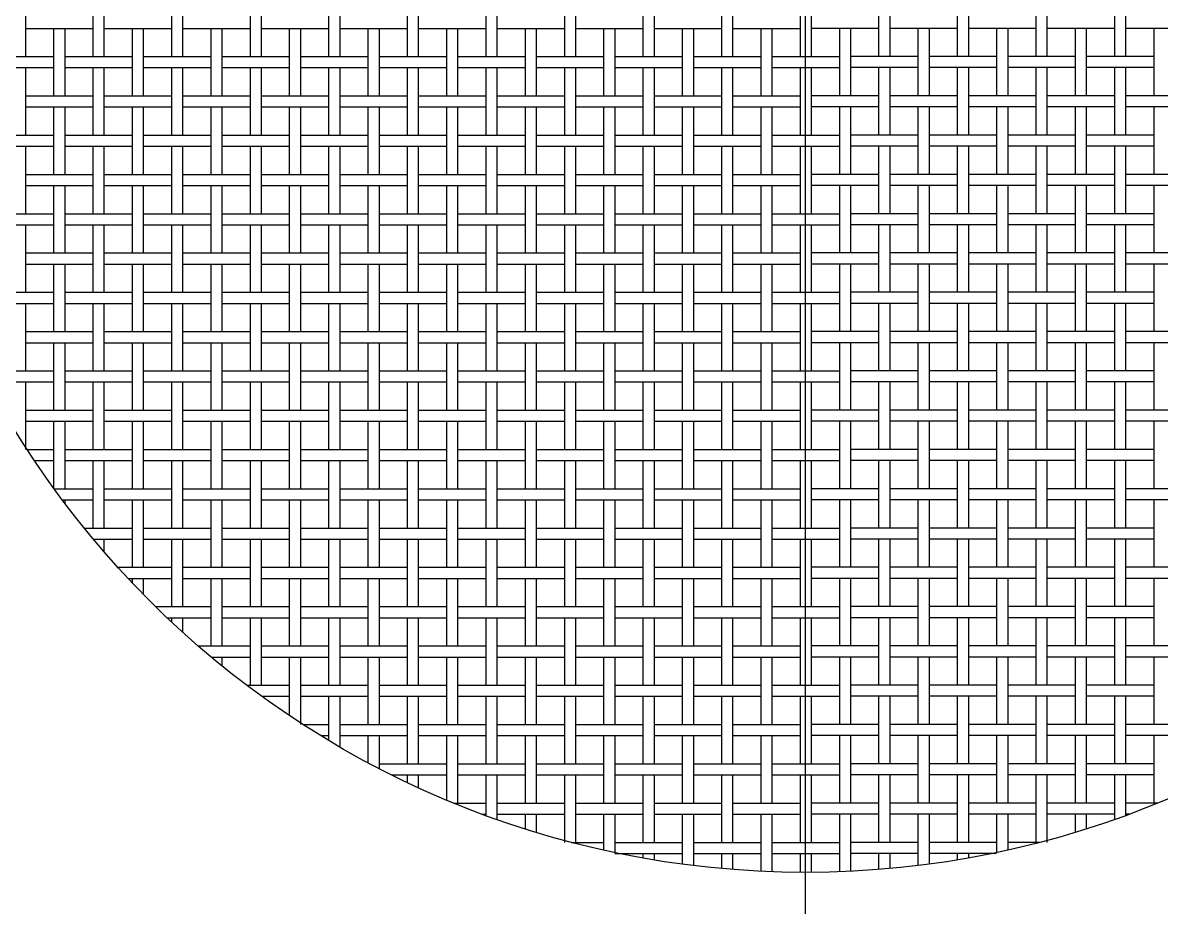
# Model space of a CAD drawing. Extents: x 0.5 to 91.8, y 0 to 64.7.
# Drawn here: x 27.22 to 45.62, y 22.13 to 36.42 of the extents above; entities that cross this region are included whole.
import ezdxf

# ---------------------------------------------------------------- set-up
doc = ezdxf.new("R2010")
doc.units = 0
doc.linetypes.add('CENTER', pattern=[50.8, 31.75, -6.35, 6.35, -6.35])
doc.layers.get('0').update_dxf_attribs({"linetype": 'CONTINUOUS'})
doc.layers.add('CENTER', color=1, linetype='CENTER')

msp = doc.modelspace()

# ---------------------------------------------------------------- linework, layer by layer
at = {"color": 7, "linetype": 'CONTINUOUS'}
for p, q in [((27.265, 36.965), (27.265, 35.875)), ((28.355, 36.965), (28.355, 35.875)), ((28.535, 36.965), (28.535, 35.875)), ((29.625, 36.965), (29.625, 35.875)), ((29.805, 36.965), (29.805, 35.875)), ((30.895, 36.965), (30.895, 35.875)), ((31.075, 36.965), (31.075, 35.875)), ((32.165, 36.965), (32.165, 35.875)), ((32.345, 36.965), (32.345, 35.875)), ((33.435, 36.965), (33.435, 35.875)), ((33.615, 36.965), (33.615, 35.875)), ((34.705, 36.965), (34.705, 35.875)), ((34.885, 36.965), (34.885, 35.875)), ((35.975, 36.965), (35.975, 35.875)), ((36.155, 36.965), (36.155, 35.875)), ((37.245, 36.965), (37.245, 35.875)), ((37.425, 36.965), (37.425, 35.875)), ((38.515, 36.965), (38.515, 35.875)), ((38.695, 36.965), (38.695, 35.875)), ((39.785, 36.965), (39.785, 35.875)), ((39.965, 36.965), (39.965, 35.875)), ((41.055, 36.965), (41.055, 35.875)), ((41.235, 36.965), (41.235, 35.875)), ((42.325, 36.965), (42.325, 35.875)), ((42.505, 36.965), (42.505, 35.875)), ((43.595, 36.965), (43.595, 35.875)), ((43.775, 36.965), (43.775, 35.875)), ((44.865, 36.965), (44.865, 35.875)), ((45.045, 36.965), (45.045, 35.875)), ((27.265, 36.33), (28.355, 36.33)), ((27.72, 36.33), (27.72, 35.24)), ((27.9, 36.33), (27.9, 35.24)), ((28.535, 36.33), (29.625, 36.33)), ((28.99, 36.33), (28.99, 35.24)), ((29.17, 36.33), (29.17, 35.24)), ((29.805, 36.33), (30.895, 36.33)), ((30.26, 36.33), (30.26, 35.24)), ((30.44, 36.33), (30.44, 35.24)), ((31.075, 36.33), (32.165, 36.33)), ((31.53, 36.33), (31.53, 35.24)), ((31.71, 36.33), (31.71, 35.24)), ((32.345, 36.33), (33.435, 36.33)), ((32.8, 36.33), (32.8, 35.24)), ((32.98, 36.33), (32.98, 35.24)), ((33.615, 36.33), (34.705, 36.33)), ((34.07, 36.33), (34.07, 35.24)), ((34.25, 36.33), (34.25, 35.24)), ((34.885, 36.33), (35.975, 36.33)), ((35.34, 36.33), (35.34, 35.24)), ((35.52, 36.33), (35.52, 35.24)), ((36.155, 36.33), (37.245, 36.33)), ((36.61, 36.33), (36.61, 35.24)), ((36.79, 36.33), (36.79, 35.24)), ((37.425, 36.33), (38.515, 36.33)), ((37.88, 36.33), (37.88, 35.24)), ((38.06, 36.33), (38.06, 35.24)), ((38.695, 36.33), (39.785, 36.33)), ((39.15, 36.33), (39.15, 35.24)), ((39.33, 36.33), (39.33, 35.24)), ((41.055, 36.33), (39.965, 36.33)), ((40.42, 36.33), (40.42, 35.24)), ((40.6, 36.33), (40.6, 35.24)), ((42.325, 36.33), (41.235, 36.33)), ((41.69, 36.33), (41.69, 35.24)), ((41.87, 36.33), (41.87, 35.24)), ((43.595, 36.33), (42.505, 36.33)), ((42.96, 36.33), (42.96, 35.24)), ((43.14, 36.33), (43.14, 35.24)), ((44.865, 36.33), (43.775, 36.33)), ((44.23, 36.33), (44.23, 35.24)), ((44.41, 36.33), (44.41, 35.24)), ((46.135, 36.33), (45.045, 36.33)), ((45.5, 36.33), (45.5, 35.24)), ((26.63, 35.875), (27.72, 35.875)), ((26.63, 35.695), (27.72, 35.695)), ((27.265, 35.695), (27.265, 34.605)), ((27.9, 35.875), (28.99, 35.875)), ((27.9, 35.695), (28.99, 35.695)), ((28.355, 35.695), (28.355, 34.605)), ((28.535, 35.695), (28.535, 34.605)), ((29.17, 35.875), (30.26, 35.875)), ((29.17, 35.695), (30.26, 35.695)), ((29.625, 35.695), (29.625, 34.605)), ((29.805, 35.695), (29.805, 34.605)), ((30.44, 35.875), (31.53, 35.875)), ((30.44, 35.695), (31.53, 35.695)), ((30.895, 35.695), (30.895, 34.605)), ((31.075, 35.695), (31.075, 34.605)), ((31.71, 35.875), (32.8, 35.875)), ((31.71, 35.695), (32.8, 35.695)), ((32.165, 35.695), (32.165, 34.605)), ((32.345, 35.695), (32.345, 34.605)), ((32.98, 35.875), (34.07, 35.875)), ((32.98, 35.695), (34.07, 35.695)), ((33.435, 35.695), (33.435, 34.605)), ((33.615, 35.695), (33.615, 34.605)), ((34.25, 35.875), (35.34, 35.875)), ((34.25, 35.695), (35.34, 35.695)), ((34.705, 35.695), (34.705, 34.605)), ((34.885, 35.695), (34.885, 34.605)), ((35.52, 35.875), (36.61, 35.875)), ((35.52, 35.695), (36.61, 35.695)), ((35.975, 35.695), (35.975, 34.605)), ((36.155, 35.695), (36.155, 34.605)), ((36.79, 35.875), (37.88, 35.875)), ((36.79, 35.695), (37.88, 35.695)), ((37.245, 35.695), (37.245, 34.605)), ((37.425, 35.695), (37.425, 34.605)), ((38.06, 35.875), (39.15, 35.875)), ((38.06, 35.695), (39.15, 35.695)), ((38.515, 35.695), (38.515, 34.605)), ((38.695, 35.695), (38.695, 34.605)), ((39.33, 35.875), (40.42, 35.875)), ((39.33, 35.695), (40.42, 35.695)), ((39.785, 35.695), (39.785, 34.605)), ((39.965, 35.695), (39.965, 34.605)), ((41.69, 35.875), (40.6, 35.875)), ((41.69, 35.695), (40.6, 35.695)), ((41.055, 35.695), (41.055, 34.605)), ((41.235, 35.695), (41.235, 34.605)), ((42.96, 35.875), (41.87, 35.875)), ((42.96, 35.695), (41.87, 35.695)), ((42.325, 35.695), (42.325, 34.605)), ((42.505, 35.695), (42.505, 34.605)), ((44.23, 35.875), (43.14, 35.875)), ((44.23, 35.695), (43.14, 35.695)), ((43.595, 35.695), (43.595, 34.605)), ((43.775, 35.695), (43.775, 34.605)), ((45.5, 35.875), (44.41, 35.875)), ((45.5, 35.695), (44.41, 35.695)), ((44.865, 35.695), (44.865, 34.605)), ((45.045, 35.695), (45.045, 34.605)), ((27.265, 35.24), (28.355, 35.24)), ((28.535, 35.24), (29.625, 35.24)), ((29.805, 35.24), (30.895, 35.24)), ((31.075, 35.24), (32.165, 35.24)), ((32.345, 35.24), (33.435, 35.24)), ((33.615, 35.24), (34.705, 35.24)), ((34.885, 35.24), (35.975, 35.24)), ((36.155, 35.24), (37.245, 35.24)), ((37.425, 35.24), (38.515, 35.24)), ((38.695, 35.24), (39.785, 35.24)), ((41.055, 35.24), (39.965, 35.24)), ((42.325, 35.24), (41.235, 35.24)), ((43.595, 35.24), (42.505, 35.24)), ((44.865, 35.24), (43.775, 35.24)), ((46.135, 35.24), (45.045, 35.24)), ((27.265, 35.06), (28.355, 35.06)), ((27.72, 35.06), (27.72, 33.97)), ((27.9, 35.06), (27.9, 33.97)), ((28.535, 35.06), (29.625, 35.06)), ((28.99, 35.06), (28.99, 33.97)), ((29.17, 35.06), (29.17, 33.97)), ((29.805, 35.06), (30.895, 35.06)), ((30.26, 35.06), (30.26, 33.97)), ((30.44, 35.06), (30.44, 33.97)), ((31.075, 35.06), (32.165, 35.06)), ((31.53, 35.06), (31.53, 33.97)), ((31.71, 35.06), (31.71, 33.97)), ((32.345, 35.06), (33.435, 35.06)), ((32.8, 35.06), (32.8, 33.97)), ((32.98, 35.06), (32.98, 33.97)), ((33.615, 35.06), (34.705, 35.06)), ((34.07, 35.06), (34.07, 33.97)), ((34.25, 35.06), (34.25, 33.97)), ((34.885, 35.06), (35.975, 35.06)), ((35.34, 35.06), (35.34, 33.97)), ((35.52, 35.06), (35.52, 33.97)), ((36.155, 35.06), (37.245, 35.06)), ((36.61, 35.06), (36.61, 33.97)), ((36.79, 35.06), (36.79, 33.97)), ((37.425, 35.06), (38.515, 35.06)), ((37.88, 35.06), (37.88, 33.97)), ((38.06, 35.06), (38.06, 33.97)), ((38.695, 35.06), (39.785, 35.06)), ((39.15, 35.06), (39.15, 33.97)), ((39.33, 35.06), (39.33, 33.97)), ((41.055, 35.06), (39.965, 35.06)), ((40.42, 35.06), (40.42, 33.97)), ((40.6, 35.06), (40.6, 33.97)), ((42.325, 35.06), (41.235, 35.06)), ((41.69, 35.06), (41.69, 33.97)), ((41.87, 35.06), (41.87, 33.97)), ((43.595, 35.06), (42.505, 35.06)), ((42.96, 35.06), (42.96, 33.97)), ((43.14, 35.06), (43.14, 33.97)), ((44.865, 35.06), (43.775, 35.06)), ((44.23, 35.06), (44.23, 33.97)), ((44.41, 35.06), (44.41, 33.97)), ((46.135, 35.06), (45.045, 35.06)), ((45.5, 35.06), (45.5, 33.97)), ((26.63, 34.605), (27.72, 34.605)), ((27.9, 34.605), (28.99, 34.605)), ((29.17, 34.605), (30.26, 34.605)), ((30.44, 34.605), (31.53, 34.605)), ((31.71, 34.605), (32.8, 34.605)), ((32.98, 34.605), (34.07, 34.605)), ((34.25, 34.605), (35.34, 34.605)), ((35.52, 34.605), (36.61, 34.605)), ((36.79, 34.605), (37.88, 34.605)), ((38.06, 34.605), (39.15, 34.605)), ((39.33, 34.605), (40.42, 34.605)), ((41.69, 34.605), (40.6, 34.605)), ((42.96, 34.605), (41.87, 34.605)), ((44.23, 34.605), (43.14, 34.605)), ((45.5, 34.605), (44.41, 34.605)), ((26.63, 34.425), (27.72, 34.425)), ((27.265, 34.425), (27.265, 33.335)), ((27.9, 34.425), (28.99, 34.425)), ((28.355, 34.425), (28.355, 33.335)), ((28.535, 34.425), (28.535, 33.335)), ((29.17, 34.425), (30.26, 34.425)), ((29.625, 34.425), (29.625, 33.335)), ((29.805, 34.425), (29.805, 33.335)), ((30.44, 34.425), (31.53, 34.425)), ((30.895, 34.425), (30.895, 33.335)), ((31.075, 34.425), (31.075, 33.335)), ((31.71, 34.425), (32.8, 34.425)), ((32.165, 34.425), (32.165, 33.335)), ((32.345, 34.425), (32.345, 33.335)), ((32.98, 34.425), (34.07, 34.425)), ((33.435, 34.425), (33.435, 33.335)), ((33.615, 34.425), (33.615, 33.335)), ((34.25, 34.425), (35.34, 34.425)), ((34.705, 34.425), (34.705, 33.335)), ((34.885, 34.425), (34.885, 33.335)), ((35.52, 34.425), (36.61, 34.425)), ((35.975, 34.425), (35.975, 33.335)), ((36.155, 34.425), (36.155, 33.335)), ((36.79, 34.425), (37.88, 34.425)), ((37.245, 34.425), (37.245, 33.335)), ((37.425, 34.425), (37.425, 33.335)), ((38.06, 34.425), (39.15, 34.425)), ((38.515, 34.425), (38.515, 33.335)), ((38.695, 34.425), (38.695, 33.335)), ((39.33, 34.425), (40.42, 34.425)), ((39.785, 34.425), (39.785, 33.335)), ((39.965, 34.425), (39.965, 33.335)), ((41.69, 34.425), (40.6, 34.425)), ((41.055, 34.425), (41.055, 33.335)), ((41.235, 34.425), (41.235, 33.335)), ((42.96, 34.425), (41.87, 34.425)), ((42.325, 34.425), (42.325, 33.335)), ((42.505, 34.425), (42.505, 33.335)), ((44.23, 34.425), (43.14, 34.425)), ((43.595, 34.425), (43.595, 33.335)), ((43.775, 34.425), (43.775, 33.335)), ((45.5, 34.425), (44.41, 34.425)), ((44.865, 34.425), (44.865, 33.335)), ((45.045, 34.425), (45.045, 33.335)), ((27.265, 33.97), (28.355, 33.97)), ((28.535, 33.97), (29.625, 33.97)), ((29.805, 33.97), (30.895, 33.97)), ((31.075, 33.97), (32.165, 33.97)), ((32.345, 33.97), (33.435, 33.97)), ((33.615, 33.97), (34.705, 33.97)), ((34.885, 33.97), (35.975, 33.97)), ((36.155, 33.97), (37.245, 33.97)), ((37.425, 33.97), (38.515, 33.97)), ((38.695, 33.97), (39.785, 33.97)), ((41.055, 33.97), (39.965, 33.97)), ((42.325, 33.97), (41.235, 33.97)), ((43.595, 33.97), (42.505, 33.97)), ((44.865, 33.97), (43.775, 33.97)), ((46.135, 33.97), (45.045, 33.97)), ((27.265, 33.79), (28.355, 33.79)), ((27.72, 33.79), (27.72, 32.7)), ((27.9, 33.79), (27.9, 32.7)), ((28.535, 33.79), (29.625, 33.79)), ((28.99, 33.79), (28.99, 32.7)), ((29.17, 33.79), (29.17, 32.7)), ((29.805, 33.79), (30.895, 33.79)), ((30.26, 33.79), (30.26, 32.7)), ((30.44, 33.79), (30.44, 32.7)), ((31.075, 33.79), (32.165, 33.79)), ((31.53, 33.79), (31.53, 32.7)), ((31.71, 33.79), (31.71, 32.7)), ((32.345, 33.79), (33.435, 33.79)), ((32.8, 33.79), (32.8, 32.7)), ((32.98, 33.79), (32.98, 32.7)), ((33.615, 33.79), (34.705, 33.79)), ((34.07, 33.79), (34.07, 32.7)), ((34.25, 33.79), (34.25, 32.7)), ((34.885, 33.79), (35.975, 33.79)), ((35.34, 33.79), (35.34, 32.7)), ((35.52, 33.79), (35.52, 32.7)), ((36.155, 33.79), (37.245, 33.79)), ((36.61, 33.79), (36.61, 32.7)), ((36.79, 33.79), (36.79, 32.7)), ((37.425, 33.79), (38.515, 33.79)), ((37.88, 33.79), (37.88, 32.7)), ((38.06, 33.79), (38.06, 32.7)), ((38.695, 33.79), (39.785, 33.79)), ((39.15, 33.79), (39.15, 32.7)), ((39.33, 33.79), (39.33, 32.7)), ((41.055, 33.79), (39.965, 33.79)), ((40.42, 33.79), (40.42, 32.7)), ((40.6, 33.79), (40.6, 32.7)), ((42.325, 33.79), (41.235, 33.79)), ((41.69, 33.79), (41.69, 32.7)), ((41.87, 33.79), (41.87, 32.7)), ((43.595, 33.79), (42.505, 33.79)), ((42.96, 33.79), (42.96, 32.7)), ((43.14, 33.79), (43.14, 32.7)), ((44.865, 33.79), (43.775, 33.79)), ((44.23, 33.79), (44.23, 32.7)), ((44.41, 33.79), (44.41, 32.7)), ((46.135, 33.79), (45.045, 33.79)), ((45.5, 33.79), (45.5, 32.7)), ((26.63, 33.335), (27.72, 33.335)), ((27.9, 33.335), (28.99, 33.335)), ((29.17, 33.335), (30.26, 33.335)), ((30.44, 33.335), (31.53, 33.335)), ((31.71, 33.335), (32.8, 33.335)), ((32.98, 33.335), (34.07, 33.335)), ((34.25, 33.335), (35.34, 33.335)), ((35.52, 33.335), (36.61, 33.335)), ((36.79, 33.335), (37.88, 33.335)), ((38.06, 33.335), (39.15, 33.335)), ((39.33, 33.335), (40.42, 33.335)), ((41.69, 33.335), (40.6, 33.335)), ((42.96, 33.335), (41.87, 33.335)), ((44.23, 33.335), (43.14, 33.335)), ((45.5, 33.335), (44.41, 33.335)), ((26.63, 33.155), (27.72, 33.155)), ((27.265, 33.155), (27.265, 32.065)), ((27.9, 33.155), (28.99, 33.155)), ((28.355, 33.155), (28.355, 32.065)), ((28.535, 33.155), (28.535, 32.065)), ((29.17, 33.155), (30.26, 33.155)), ((29.625, 33.155), (29.625, 32.065)), ((29.805, 33.155), (29.805, 32.065)), ((30.44, 33.155), (31.53, 33.155)), ((30.895, 33.155), (30.895, 32.065)), ((31.075, 33.155), (31.075, 32.065)), ((31.71, 33.155), (32.8, 33.155)), ((32.165, 33.155), (32.165, 32.065)), ((32.345, 33.155), (32.345, 32.065)), ((32.98, 33.155), (34.07, 33.155)), ((33.435, 33.155), (33.435, 32.065)), ((33.615, 33.155), (33.615, 32.065)), ((34.25, 33.155), (35.34, 33.155)), ((34.705, 33.155), (34.705, 32.065)), ((34.885, 33.155), (34.885, 32.065)), ((35.52, 33.155), (36.61, 33.155)), ((35.975, 33.155), (35.975, 32.065)), ((36.155, 33.155), (36.155, 32.065)), ((36.79, 33.155), (37.88, 33.155)), ((37.245, 33.155), (37.245, 32.065)), ((37.425, 33.155), (37.425, 32.065)), ((38.06, 33.155), (39.15, 33.155)), ((38.515, 33.155), (38.515, 32.065)), ((38.695, 33.155), (38.695, 32.065)), ((39.33, 33.155), (40.42, 33.155)), ((39.785, 33.155), (39.785, 32.065)), ((39.965, 33.155), (39.965, 32.065)), ((41.69, 33.155), (40.6, 33.155)), ((41.055, 33.155), (41.055, 32.065)), ((41.235, 33.155), (41.235, 32.065)), ((42.96, 33.155), (41.87, 33.155)), ((42.325, 33.155), (42.325, 32.065)), ((42.505, 33.155), (42.505, 32.065)), ((44.23, 33.155), (43.14, 33.155)), ((43.595, 33.155), (43.595, 32.065)), ((43.775, 33.155), (43.775, 32.065)), ((45.5, 33.155), (44.41, 33.155)), ((44.865, 33.155), (44.865, 32.065)), ((45.045, 33.155), (45.045, 32.065)), ((27.265, 32.7), (28.355, 32.7)), ((28.535, 32.7), (29.625, 32.7)), ((29.805, 32.7), (30.895, 32.7)), ((31.075, 32.7), (32.165, 32.7)), ((32.345, 32.7), (33.435, 32.7)), ((33.615, 32.7), (34.705, 32.7)), ((34.885, 32.7), (35.975, 32.7)), ((36.155, 32.7), (37.245, 32.7)), ((37.425, 32.7), (38.515, 32.7)), ((38.695, 32.7), (39.785, 32.7)), ((41.055, 32.7), (39.965, 32.7)), ((42.325, 32.7), (41.235, 32.7)), ((43.595, 32.7), (42.505, 32.7)), ((44.865, 32.7), (43.775, 32.7)), ((46.135, 32.7), (45.045, 32.7)), ((27.265, 32.52), (28.355, 32.52)), ((27.72, 32.52), (27.72, 31.43)), ((27.9, 32.52), (27.9, 31.43)), ((28.535, 32.52), (29.625, 32.52)), ((28.99, 32.52), (28.99, 31.43)), ((29.17, 32.52), (29.17, 31.43)), ((29.805, 32.52), (30.895, 32.52)), ((30.26, 32.52), (30.26, 31.43)), ((30.44, 32.52), (30.44, 31.43)), ((31.075, 32.52), (32.165, 32.52)), ((31.53, 32.52), (31.53, 31.43)), ((31.71, 32.52), (31.71, 31.43)), ((32.345, 32.52), (33.435, 32.52)), ((32.8, 32.52), (32.8, 31.43)), ((32.98, 32.52), (32.98, 31.43)), ((33.615, 32.52), (34.705, 32.52)), ((34.07, 32.52), (34.07, 31.43)), ((34.25, 32.52), (34.25, 31.43)), ((34.885, 32.52), (35.975, 32.52)), ((35.34, 32.52), (35.34, 31.43)), ((35.52, 32.52), (35.52, 31.43)), ((36.155, 32.52), (37.245, 32.52)), ((36.61, 32.52), (36.61, 31.43)), ((36.79, 32.52), (36.79, 31.43)), ((37.425, 32.52), (38.515, 32.52)), ((37.88, 32.52), (37.88, 31.43)), ((38.06, 32.52), (38.06, 31.43)), ((38.695, 32.52), (39.785, 32.52)), ((39.15, 32.52), (39.15, 31.43)), ((39.33, 32.52), (39.33, 31.43)), ((41.055, 32.52), (39.965, 32.52)), ((40.42, 32.52), (40.42, 31.43)), ((40.6, 32.52), (40.6, 31.43)), ((42.325, 32.52), (41.235, 32.52)), ((41.69, 32.52), (41.69, 31.43)), ((41.87, 32.52), (41.87, 31.43)), ((43.595, 32.52), (42.505, 32.52)), ((42.96, 32.52), (42.96, 31.43)), ((43.14, 32.52), (43.14, 31.43)), ((44.865, 32.52), (43.775, 32.52)), ((44.23, 32.52), (44.23, 31.43)), ((44.41, 32.52), (44.41, 31.43)), ((46.135, 32.52), (45.045, 32.52)), ((45.5, 32.52), (45.5, 31.43)), ((26.63, 32.065), (27.72, 32.065)), ((27.9, 32.065), (28.99, 32.065)), ((29.17, 32.065), (30.26, 32.065)), ((30.44, 32.065), (31.53, 32.065)), ((31.71, 32.065), (32.8, 32.065)), ((32.98, 32.065), (34.07, 32.065)), ((34.25, 32.065), (35.34, 32.065)), ((35.52, 32.065), (36.61, 32.065)), ((36.79, 32.065), (37.88, 32.065)), ((38.06, 32.065), (39.15, 32.065)), ((39.33, 32.065), (40.42, 32.065)), ((41.69, 32.065), (40.6, 32.065)), ((42.96, 32.065), (41.87, 32.065)), ((44.23, 32.065), (43.14, 32.065)), ((45.5, 32.065), (44.41, 32.065)), ((26.63, 31.885), (27.72, 31.885)), ((27.265, 31.885), (27.265, 30.795)), ((27.9, 31.885), (28.99, 31.885)), ((28.355, 31.885), (28.355, 30.795)), ((28.535, 31.885), (28.535, 30.795)), ((29.17, 31.885), (30.26, 31.885)), ((29.625, 31.885), (29.625, 30.795)), ((29.805, 31.885), (29.805, 30.795)), ((30.44, 31.885), (31.53, 31.885)), ((30.895, 31.885), (30.895, 30.795)), ((31.075, 31.885), (31.075, 30.795)), ((31.71, 31.885), (32.8, 31.885)), ((32.165, 31.885), (32.165, 30.795)), ((32.345, 31.885), (32.345, 30.795)), ((32.98, 31.885), (34.07, 31.885)), ((33.435, 31.885), (33.435, 30.795)), ((33.615, 31.885), (33.615, 30.795)), ((34.25, 31.885), (35.34, 31.885)), ((34.705, 31.885), (34.705, 30.795)), ((34.885, 31.885), (34.885, 30.795)), ((35.52, 31.885), (36.61, 31.885)), ((35.975, 31.885), (35.975, 30.795)), ((36.155, 31.885), (36.155, 30.795)), ((36.79, 31.885), (37.88, 31.885)), ((37.245, 31.885), (37.245, 30.795)), ((37.425, 31.885), (37.425, 30.795)), ((38.06, 31.885), (39.15, 31.885)), ((38.515, 31.885), (38.515, 30.795)), ((38.695, 31.885), (38.695, 30.795)), ((39.33, 31.885), (40.42, 31.885)), ((39.785, 31.885), (39.785, 30.795)), ((39.965, 31.885), (39.965, 30.795)), ((41.69, 31.885), (40.6, 31.885)), ((41.055, 31.885), (41.055, 30.795)), ((41.235, 31.885), (41.235, 30.795)), ((42.96, 31.885), (41.87, 31.885)), ((42.325, 31.885), (42.325, 30.795)), ((42.505, 31.885), (42.505, 30.795)), ((44.23, 31.885), (43.14, 31.885)), ((43.595, 31.885), (43.595, 30.795)), ((43.775, 31.885), (43.775, 30.795)), ((45.5, 31.885), (44.41, 31.885)), ((44.865, 31.885), (44.865, 30.795)), ((45.045, 31.885), (45.045, 30.795)), ((27.265, 31.43), (28.355, 31.43)), ((28.535, 31.43), (29.625, 31.43)), ((29.805, 31.43), (30.895, 31.43)), ((31.075, 31.43), (32.165, 31.43)), ((32.345, 31.43), (33.435, 31.43)), ((33.615, 31.43), (34.705, 31.43)), ((34.885, 31.43), (35.975, 31.43)), ((36.155, 31.43), (37.245, 31.43)), ((37.425, 31.43), (38.515, 31.43)), ((38.695, 31.43), (39.785, 31.43)), ((41.055, 31.43), (39.965, 31.43)), ((42.325, 31.43), (41.235, 31.43)), ((43.595, 31.43), (42.505, 31.43)), ((44.865, 31.43), (43.775, 31.43)), ((46.135, 31.43), (45.045, 31.43)), ((27.265, 31.25), (28.355, 31.25)), ((27.72, 31.25), (27.72, 30.16)), ((27.9, 31.25), (27.9, 30.16)), ((28.535, 31.25), (29.625, 31.25)), ((28.99, 31.25), (28.99, 30.16)), ((29.17, 31.25), (29.17, 30.16)), ((29.805, 31.25), (30.895, 31.25)), ((30.26, 31.25), (30.26, 30.16)), ((30.44, 31.25), (30.44, 30.16)), ((31.075, 31.25), (32.165, 31.25)), ((31.53, 31.25), (31.53, 30.16)), ((31.71, 31.25), (31.71, 30.16)), ((32.345, 31.25), (33.435, 31.25)), ((32.8, 31.25), (32.8, 30.16)), ((32.98, 31.25), (32.98, 30.16)), ((33.615, 31.25), (34.705, 31.25)), ((34.07, 31.25), (34.07, 30.16)), ((34.25, 31.25), (34.25, 30.16)), ((34.885, 31.25), (35.975, 31.25)), ((35.34, 31.25), (35.34, 30.16)), ((35.52, 31.25), (35.52, 30.16)), ((36.155, 31.25), (37.245, 31.25)), ((36.61, 31.25), (36.61, 30.16)), ((36.79, 31.25), (36.79, 30.16)), ((37.425, 31.25), (38.515, 31.25)), ((37.88, 31.25), (37.88, 30.16)), ((38.06, 31.25), (38.06, 30.16)), ((38.695, 31.25), (39.785, 31.25)), ((39.15, 31.25), (39.15, 30.16)), ((39.33, 31.25), (39.33, 30.16)), ((41.055, 31.25), (39.965, 31.25)), ((40.42, 31.25), (40.42, 30.16)), ((40.6, 31.25), (40.6, 30.16)), ((42.325, 31.25), (41.235, 31.25)), ((41.69, 31.25), (41.69, 30.16)), ((41.87, 31.25), (41.87, 30.16)), ((43.595, 31.25), (42.505, 31.25)), ((42.96, 31.25), (42.96, 30.16)), ((43.14, 31.25), (43.14, 30.16)), ((44.865, 31.25), (43.775, 31.25)), ((44.23, 31.25), (44.23, 30.16)), ((44.41, 31.25), (44.41, 30.16)), ((46.135, 31.25), (45.045, 31.25)), ((45.5, 31.25), (45.5, 30.16)), ((26.63, 30.795), (27.72, 30.795)), ((27.9, 30.795), (28.99, 30.795)), ((29.17, 30.795), (30.26, 30.795)), ((30.44, 30.795), (31.53, 30.795)), ((31.71, 30.795), (32.8, 30.795)), ((32.98, 30.795), (34.07, 30.795)), ((34.25, 30.795), (35.34, 30.795)), ((35.52, 30.795), (36.61, 30.795)), ((36.79, 30.795), (37.88, 30.795)), ((38.06, 30.795), (39.15, 30.795)), ((39.33, 30.795), (40.42, 30.795)), ((41.69, 30.795), (40.6, 30.795)), ((42.96, 30.795), (41.87, 30.795)), ((44.23, 30.795), (43.14, 30.795)), ((45.5, 30.795), (44.41, 30.795)), ((26.63, 30.615), (27.72, 30.615)), ((27.265, 30.615), (27.265, 29.525)), ((27.9, 30.615), (28.99, 30.615)), ((28.355, 30.615), (28.355, 29.525)), ((28.535, 30.615), (28.535, 29.525)), ((29.17, 30.615), (30.26, 30.615)), ((29.625, 30.615), (29.625, 29.525)), ((29.805, 30.615), (29.805, 29.525)), ((30.44, 30.615), (31.53, 30.615)), ((30.895, 30.615), (30.895, 29.525)), ((31.075, 30.615), (31.075, 29.525)), ((31.71, 30.615), (32.8, 30.615)), ((32.165, 30.615), (32.165, 29.525)), ((32.345, 30.615), (32.345, 29.525)), ((32.98, 30.615), (34.07, 30.615)), ((33.435, 30.615), (33.435, 29.525)), ((33.615, 30.615), (33.615, 29.525)), ((34.25, 30.615), (35.34, 30.615)), ((34.705, 30.615), (34.705, 29.525)), ((34.885, 30.615), (34.885, 29.525)), ((35.52, 30.615), (36.61, 30.615)), ((35.975, 30.615), (35.975, 29.525)), ((36.155, 30.615), (36.155, 29.525)), ((36.79, 30.615), (37.88, 30.615)), ((37.245, 30.615), (37.245, 29.525)), ((37.425, 30.615), (37.425, 29.525)), ((38.06, 30.615), (39.15, 30.615)), ((38.515, 30.615), (38.515, 29.525)), ((38.695, 30.615), (38.695, 29.525)), ((39.33, 30.615), (40.42, 30.615)), ((39.785, 30.615), (39.785, 29.525)), ((39.965, 30.615), (39.965, 29.525)), ((41.69, 30.615), (40.6, 30.615)), ((41.055, 30.615), (41.055, 29.525)), ((41.235, 30.615), (41.235, 29.525)), ((42.96, 30.615), (41.87, 30.615)), ((42.325, 30.615), (42.325, 29.525)), ((42.505, 30.615), (42.505, 29.525)), ((44.23, 30.615), (43.14, 30.615)), ((43.595, 30.615), (43.595, 29.525)), ((43.775, 30.615), (43.775, 29.525)), ((45.5, 30.615), (44.41, 30.615)), ((44.865, 30.615), (44.865, 29.525)), ((45.045, 30.615), (45.045, 29.525)), ((27.265, 30.16), (28.355, 30.16)), ((28.535, 30.16), (29.625, 30.16)), ((29.805, 30.16), (30.895, 30.16)), ((31.075, 30.16), (32.165, 30.16)), ((32.345, 30.16), (33.435, 30.16)), ((33.615, 30.16), (34.705, 30.16)), ((34.885, 30.16), (35.975, 30.16)), ((36.155, 30.16), (37.245, 30.16)), ((37.425, 30.16), (38.515, 30.16)), ((38.695, 30.16), (39.785, 30.16)), ((41.055, 30.16), (39.965, 30.16)), ((42.325, 30.16), (41.235, 30.16)), ((43.595, 30.16), (42.505, 30.16)), ((44.865, 30.16), (43.775, 30.16)), ((46.135, 30.16), (45.045, 30.16)), ((27.265, 29.98), (28.355, 29.98)), ((27.72, 29.98), (27.72, 28.89)), ((27.9, 29.98), (27.9, 28.89)), ((28.535, 29.98), (29.625, 29.98)), ((28.99, 29.98), (28.99, 28.89)), ((29.17, 29.98), (29.17, 28.89)), ((29.805, 29.98), (30.895, 29.98)), ((30.26, 29.98), (30.26, 28.89)), ((30.44, 29.98), (30.44, 28.89)), ((31.075, 29.98), (32.165, 29.98)), ((31.53, 29.98), (31.53, 28.89)), ((31.71, 29.98), (31.71, 28.89)), ((32.345, 29.98), (33.435, 29.98)), ((32.8, 29.98), (32.8, 28.89)), ((32.98, 29.98), (32.98, 28.89)), ((33.615, 29.98), (34.705, 29.98)), ((34.07, 29.98), (34.07, 28.89)), ((34.25, 29.98), (34.25, 28.89)), ((34.885, 29.98), (35.975, 29.98)), ((35.34, 29.98), (35.34, 28.89)), ((35.52, 29.98), (35.52, 28.89)), ((36.155, 29.98), (37.245, 29.98)), ((36.61, 29.98), (36.61, 28.89)), ((36.79, 29.98), (36.79, 28.89)), ((37.425, 29.98), (38.515, 29.98)), ((37.88, 29.98), (37.88, 28.89)), ((38.06, 29.98), (38.06, 28.89)), ((38.695, 29.98), (39.785, 29.98)), ((39.15, 29.98), (39.15, 28.89)), ((39.33, 29.98), (39.33, 28.89)), ((41.055, 29.98), (39.965, 29.98)), ((40.42, 29.98), (40.42, 28.89)), ((40.6, 29.98), (40.6, 28.89)), ((42.325, 29.98), (41.235, 29.98)), ((41.69, 29.98), (41.69, 28.89)), ((41.87, 29.98), (41.87, 28.89)), ((43.595, 29.98), (42.505, 29.98)), ((42.96, 29.98), (42.96, 28.89)), ((43.14, 29.98), (43.14, 28.89)), ((44.865, 29.98), (43.775, 29.98)), ((44.23, 29.98), (44.23, 28.89)), ((44.41, 29.98), (44.41, 28.89)), ((46.135, 29.98), (45.045, 29.98)), ((45.5, 29.98), (45.5, 28.89)), ((27.292, 29.525), (27.72, 29.525)), ((27.9, 29.525), (28.99, 29.525)), ((29.17, 29.525), (30.26, 29.525)), ((30.44, 29.525), (31.53, 29.525)), ((31.71, 29.525), (32.8, 29.525)), ((32.98, 29.525), (34.07, 29.525)), ((34.25, 29.525), (35.34, 29.525)), ((35.52, 29.525), (36.61, 29.525)), ((36.79, 29.525), (37.88, 29.525)), ((38.06, 29.525), (39.15, 29.525)), ((39.33, 29.525), (40.42, 29.525)), ((41.69, 29.525), (40.6, 29.525)), ((42.96, 29.525), (41.87, 29.525)), ((44.23, 29.525), (43.14, 29.525)), ((45.5, 29.525), (44.41, 29.525)), ((27.411, 29.345), (27.72, 29.345)), ((27.9, 29.345), (28.99, 29.345)), ((28.355, 29.345), (28.355, 28.255)), ((28.535, 29.345), (28.535, 28.255)), ((29.17, 29.345), (30.26, 29.345)), ((29.625, 29.345), (29.625, 28.255)), ((29.805, 29.345), (29.805, 28.255)), ((30.44, 29.345), (31.53, 29.345)), ((30.895, 29.345), (30.895, 28.255)), ((31.075, 29.345), (31.075, 28.255)), ((31.71, 29.345), (32.8, 29.345)), ((32.165, 29.345), (32.165, 28.255)), ((32.345, 29.345), (32.345, 28.255)), ((32.98, 29.345), (34.07, 29.345)), ((33.435, 29.345), (33.435, 28.255)), ((33.615, 29.345), (33.615, 28.255)), ((34.25, 29.345), (35.34, 29.345)), ((34.705, 29.345), (34.705, 28.255)), ((34.885, 29.345), (34.885, 28.255)), ((35.52, 29.345), (36.61, 29.345)), ((35.975, 29.345), (35.975, 28.255)), ((36.155, 29.345), (36.155, 28.255)), ((36.79, 29.345), (37.88, 29.345)), ((37.245, 29.345), (37.245, 28.255)), ((37.425, 29.345), (37.425, 28.255)), ((38.06, 29.345), (39.15, 29.345)), ((38.515, 29.345), (38.515, 28.255)), ((38.695, 29.345), (38.695, 28.255)), ((39.33, 29.345), (40.42, 29.345)), ((39.785, 29.345), (39.785, 28.255)), ((39.965, 29.345), (39.965, 28.255)), ((41.69, 29.345), (40.6, 29.345)), ((41.055, 29.345), (41.055, 28.255)), ((41.235, 29.345), (41.235, 28.255)), ((42.96, 29.345), (41.87, 29.345)), ((42.325, 29.345), (42.325, 28.255)), ((42.505, 29.345), (42.505, 28.255)), ((44.23, 29.345), (43.14, 29.345)), ((43.595, 29.345), (43.595, 28.255)), ((43.775, 29.345), (43.775, 28.255)), ((45.5, 29.345), (44.41, 29.345)), ((44.865, 29.345), (44.865, 28.255)), ((45.045, 29.345), (45.045, 28.255)), ((27.728, 28.89), (28.355, 28.89)), ((28.535, 28.89), (29.625, 28.89)), ((29.805, 28.89), (30.895, 28.89)), ((31.075, 28.89), (32.165, 28.89)), ((32.345, 28.89), (33.435, 28.89)), ((33.615, 28.89), (34.705, 28.89)), ((34.885, 28.89), (35.975, 28.89)), ((36.155, 28.89), (37.245, 28.89)), ((37.425, 28.89), (38.515, 28.89)), ((38.695, 28.89), (39.785, 28.89)), ((41.055, 28.89), (39.965, 28.89)), ((42.325, 28.89), (41.235, 28.89)), ((43.595, 28.89), (42.505, 28.89)), ((44.865, 28.89), (43.775, 28.89)), ((46.135, 28.89), (45.045, 28.89)), ((27.861, 28.71), (28.355, 28.71)), ((27.9, 28.71), (27.9, 28.657)), ((28.535, 28.71), (29.625, 28.71)), ((28.99, 28.71), (28.99, 27.62)), ((29.17, 28.71), (29.17, 27.62)), ((29.805, 28.71), (30.895, 28.71)), ((30.26, 28.71), (30.26, 27.62)), ((30.44, 28.71), (30.44, 27.62)), ((31.075, 28.71), (32.165, 28.71)), ((31.53, 28.71), (31.53, 27.62)), ((31.71, 28.71), (31.71, 27.62)), ((32.345, 28.71), (33.435, 28.71)), ((32.8, 28.71), (32.8, 27.62)), ((32.98, 28.71), (32.98, 27.62)), ((33.615, 28.71), (34.705, 28.71)), ((34.07, 28.71), (34.07, 27.62)), ((34.25, 28.71), (34.25, 27.62)), ((34.885, 28.71), (35.975, 28.71)), ((35.34, 28.71), (35.34, 27.62)), ((35.52, 28.71), (35.52, 27.62)), ((36.155, 28.71), (37.245, 28.71)), ((36.61, 28.71), (36.61, 27.62)), ((36.79, 28.71), (36.79, 27.62)), ((37.425, 28.71), (38.515, 28.71)), ((37.88, 28.71), (37.88, 27.62)), ((38.06, 28.71), (38.06, 27.62)), ((38.695, 28.71), (39.785, 28.71)), ((39.15, 28.71), (39.15, 27.62)), ((39.33, 28.71), (39.33, 27.62)), ((41.055, 28.71), (39.965, 28.71)), ((40.42, 28.71), (40.42, 27.62)), ((40.6, 28.71), (40.6, 27.62)), ((42.325, 28.71), (41.235, 28.71)), ((41.69, 28.71), (41.69, 27.62)), ((41.87, 28.71), (41.87, 27.62)), ((43.595, 28.71), (42.505, 28.71)), ((42.96, 28.71), (42.96, 27.62)), ((43.14, 28.71), (43.14, 27.62)), ((44.865, 28.71), (43.775, 28.71)), ((44.23, 28.71), (44.23, 27.62)), ((44.41, 28.71), (44.41, 27.62)), ((46.135, 28.71), (45.045, 28.71)), ((45.5, 28.71), (45.5, 27.62)), ((28.214, 28.255), (28.99, 28.255)), ((29.17, 28.255), (30.26, 28.255)), ((30.44, 28.255), (31.53, 28.255)), ((31.71, 28.255), (32.8, 28.255)), ((32.98, 28.255), (34.07, 28.255)), ((34.25, 28.255), (35.34, 28.255)), ((35.52, 28.255), (36.61, 28.255)), ((36.79, 28.255), (37.88, 28.255)), ((38.06, 28.255), (39.15, 28.255)), ((39.33, 28.255), (40.42, 28.255)), ((41.69, 28.255), (40.6, 28.255)), ((42.96, 28.255), (41.87, 28.255)), ((44.23, 28.255), (43.14, 28.255)), ((45.5, 28.255), (44.41, 28.255)), ((28.362, 28.075), (28.99, 28.075)), ((28.535, 28.075), (28.535, 27.871)), ((29.17, 28.075), (30.26, 28.075)), ((29.625, 28.075), (29.625, 26.985)), ((29.805, 28.075), (29.805, 26.985)), ((30.44, 28.075), (31.53, 28.075)), ((30.895, 28.075), (30.895, 26.985)), ((31.075, 28.075), (31.075, 26.985)), ((31.71, 28.075), (32.8, 28.075)), ((32.165, 28.075), (32.165, 26.985)), ((32.345, 28.075), (32.345, 26.985)), ((32.98, 28.075), (34.07, 28.075)), ((33.435, 28.075), (33.435, 26.985)), ((33.615, 28.075), (33.615, 26.985)), ((34.25, 28.075), (35.34, 28.075)), ((34.705, 28.075), (34.705, 26.985)), ((34.885, 28.075), (34.885, 26.985)), ((35.52, 28.075), (36.61, 28.075)), ((35.975, 28.075), (35.975, 26.985)), ((36.155, 28.075), (36.155, 26.985)), ((36.79, 28.075), (37.88, 28.075)), ((37.245, 28.075), (37.245, 26.985)), ((37.425, 28.075), (37.425, 26.985)), ((38.06, 28.075), (39.15, 28.075)), ((38.515, 28.075), (38.515, 26.985)), ((38.695, 28.075), (38.695, 26.985)), ((39.33, 28.075), (40.42, 28.075)), ((39.785, 28.075), (39.785, 26.985)), ((39.965, 28.075), (39.965, 26.985)), ((41.69, 28.075), (40.6, 28.075)), ((41.055, 28.075), (41.055, 26.985)), ((41.235, 28.075), (41.235, 26.985)), ((42.96, 28.075), (41.87, 28.075)), ((42.325, 28.075), (42.325, 26.985)), ((42.505, 28.075), (42.505, 26.985)), ((44.23, 28.075), (43.14, 28.075)), ((43.595, 28.075), (43.595, 26.985)), ((43.775, 28.075), (43.775, 26.985)), ((45.5, 28.075), (44.41, 28.075)), ((44.865, 28.075), (44.865, 26.985)), ((45.045, 28.075), (45.045, 26.985)), ((28.758, 27.62), (29.625, 27.62)), ((29.805, 27.62), (30.895, 27.62)), ((31.075, 27.62), (32.165, 27.62)), ((32.345, 27.62), (33.435, 27.62)), ((33.615, 27.62), (34.705, 27.62)), ((34.885, 27.62), (35.975, 27.62)), ((36.155, 27.62), (37.245, 27.62)), ((37.425, 27.62), (38.515, 27.62)), ((38.695, 27.62), (39.785, 27.62)), ((41.055, 27.62), (39.965, 27.62)), ((42.325, 27.62), (41.235, 27.62)), ((43.595, 27.62), (42.505, 27.62)), ((44.865, 27.62), (43.775, 27.62)), ((46.135, 27.62), (45.045, 27.62)), ((28.924, 27.44), (29.625, 27.44)), ((28.99, 27.44), (28.99, 27.369)), ((29.17, 27.44), (29.17, 27.183)), ((29.805, 27.44), (30.895, 27.44)), ((30.26, 27.44), (30.26, 26.35)), ((30.44, 27.44), (30.44, 26.35)), ((31.075, 27.44), (32.165, 27.44)), ((31.53, 27.44), (31.53, 26.35)), ((31.71, 27.44), (31.71, 26.35)), ((32.345, 27.44), (33.435, 27.44)), ((32.8, 27.44), (32.8, 26.35)), ((32.98, 27.44), (32.98, 26.35)), ((33.615, 27.44), (34.705, 27.44)), ((34.07, 27.44), (34.07, 26.35)), ((34.25, 27.44), (34.25, 26.35)), ((34.885, 27.44), (35.975, 27.44)), ((35.34, 27.44), (35.34, 26.35)), ((35.52, 27.44), (35.52, 26.35)), ((36.155, 27.44), (37.245, 27.44)), ((36.61, 27.44), (36.61, 26.35)), ((36.79, 27.44), (36.79, 26.35)), ((37.425, 27.44), (38.515, 27.44)), ((37.88, 27.44), (37.88, 26.35)), ((38.06, 27.44), (38.06, 26.35)), ((38.695, 27.44), (39.785, 27.44)), ((39.15, 27.44), (39.15, 26.35)), ((39.33, 27.44), (39.33, 26.35)), ((41.055, 27.44), (39.965, 27.44)), ((40.42, 27.44), (40.42, 26.35)), ((40.6, 27.44), (40.6, 26.35)), ((42.325, 27.44), (41.235, 27.44)), ((41.69, 27.44), (41.69, 26.35)), ((41.87, 27.44), (41.87, 26.35)), ((43.595, 27.44), (42.505, 27.44)), ((42.96, 27.44), (42.96, 26.35)), ((43.14, 27.44), (43.14, 26.35)), ((44.865, 27.44), (43.775, 27.44)), ((44.23, 27.44), (44.23, 26.35)), ((44.41, 27.44), (44.41, 26.35)), ((46.135, 27.44), (45.045, 27.44)), ((45.5, 27.44), (45.5, 26.35)), ((29.368, 26.985), (30.26, 26.985)), ((30.44, 26.985), (31.53, 26.985)), ((31.71, 26.985), (32.8, 26.985)), ((32.98, 26.985), (34.07, 26.985)), ((34.25, 26.985), (35.34, 26.985)), ((35.52, 26.985), (36.61, 26.985)), ((36.79, 26.985), (37.88, 26.985)), ((38.06, 26.985), (39.15, 26.985)), ((39.33, 26.985), (40.42, 26.985)), ((41.69, 26.985), (40.6, 26.985)), ((42.96, 26.985), (41.87, 26.985)), ((44.23, 26.985), (43.14, 26.985)), ((45.5, 26.985), (44.41, 26.985)), ((29.555, 26.805), (30.26, 26.805)), ((29.625, 26.805), (29.625, 26.738)), ((29.805, 26.805), (29.805, 26.573)), ((30.44, 26.805), (31.53, 26.805)), ((30.895, 26.805), (30.895, 25.715)), ((31.075, 26.805), (31.075, 25.715)), ((31.71, 26.805), (32.8, 26.805)), ((32.165, 26.805), (32.165, 25.715)), ((32.345, 26.805), (32.345, 25.715)), ((32.98, 26.805), (34.07, 26.805)), ((33.435, 26.805), (33.435, 25.715)), ((33.615, 26.805), (33.615, 25.715)), ((34.25, 26.805), (35.34, 26.805)), ((34.705, 26.805), (34.705, 25.715)), ((34.885, 26.805), (34.885, 25.715)), ((35.52, 26.805), (36.61, 26.805)), ((35.975, 26.805), (35.975, 25.715)), ((36.155, 26.805), (36.155, 25.715)), ((36.79, 26.805), (37.88, 26.805)), ((37.245, 26.805), (37.245, 25.715)), ((37.425, 26.805), (37.425, 25.715)), ((38.06, 26.805), (39.15, 26.805)), ((38.515, 26.805), (38.515, 25.715)), ((38.695, 26.805), (38.695, 25.715)), ((39.33, 26.805), (40.42, 26.805)), ((39.785, 26.805), (39.785, 25.715)), ((39.965, 26.805), (39.965, 25.715)), ((41.69, 26.805), (40.6, 26.805)), ((41.055, 26.805), (41.055, 25.715)), ((41.235, 26.805), (41.235, 25.715)), ((42.96, 26.805), (41.87, 26.805)), ((42.325, 26.805), (42.325, 25.715)), ((42.505, 26.805), (42.505, 25.715)), ((44.23, 26.805), (43.14, 26.805)), ((43.595, 26.805), (43.595, 25.715)), ((43.775, 26.805), (43.775, 25.715)), ((45.5, 26.805), (44.41, 26.805)), ((44.865, 26.805), (44.865, 25.715)), ((45.045, 26.805), (45.045, 25.715)), ((30.057, 26.35), (30.895, 26.35)), ((31.075, 26.35), (32.165, 26.35)), ((32.345, 26.35), (33.435, 26.35)), ((33.615, 26.35), (34.705, 26.35)), ((34.885, 26.35), (35.975, 26.35)), ((36.155, 26.35), (37.245, 26.35)), ((37.425, 26.35), (38.515, 26.35)), ((38.695, 26.35), (39.785, 26.35)), ((41.055, 26.35), (39.965, 26.35)), ((42.325, 26.35), (41.235, 26.35)), ((43.595, 26.35), (42.505, 26.35)), ((44.865, 26.35), (43.775, 26.35)), ((46.135, 26.35), (45.045, 26.35)), ((30.269, 26.17), (30.895, 26.17)), ((30.44, 26.17), (30.44, 26.029)), ((31.075, 26.17), (32.165, 26.17)), ((31.53, 26.17), (31.53, 25.226)), ((31.71, 26.17), (31.71, 25.08)), ((32.345, 26.17), (33.435, 26.17)), ((32.8, 26.17), (32.8, 25.08)), ((32.98, 26.17), (32.98, 25.08)), ((33.615, 26.17), (34.705, 26.17)), ((34.07, 26.17), (34.07, 25.08)), ((34.25, 26.17), (34.25, 25.08)), ((34.885, 26.17), (35.975, 26.17)), ((35.34, 26.17), (35.34, 25.08)), ((35.52, 26.17), (35.52, 25.08)), ((36.155, 26.17), (37.245, 26.17)), ((36.61, 26.17), (36.61, 25.08)), ((36.79, 26.17), (36.79, 25.08)), ((37.425, 26.17), (38.515, 26.17)), ((37.88, 26.17), (37.88, 25.08)), ((38.06, 26.17), (38.06, 25.08)), ((38.695, 26.17), (39.785, 26.17)), ((39.15, 26.17), (39.15, 25.08)), ((39.33, 26.17), (39.33, 25.08)), ((41.055, 26.17), (39.965, 26.17)), ((40.42, 26.17), (40.42, 25.08)), ((40.6, 26.17), (40.6, 25.08)), ((42.325, 26.17), (41.235, 26.17)), ((41.69, 26.17), (41.69, 25.08)), ((41.87, 26.17), (41.87, 25.08)), ((43.595, 26.17), (42.505, 26.17)), ((42.96, 26.17), (42.96, 25.08)), ((43.14, 26.17), (43.14, 25.08)), ((44.865, 26.17), (43.775, 26.17)), ((44.23, 26.17), (44.23, 25.08)), ((44.41, 26.17), (44.41, 25.08)), ((46.135, 26.17), (45.045, 26.17)), ((45.5, 26.17), (45.5, 25.08)), ((30.842, 25.715), (31.53, 25.715)), ((31.71, 25.715), (32.8, 25.715)), ((32.98, 25.715), (34.07, 25.715)), ((34.25, 25.715), (35.34, 25.715)), ((35.52, 25.715), (36.61, 25.715)), ((36.79, 25.715), (37.88, 25.715)), ((38.06, 25.715), (39.15, 25.715)), ((39.33, 25.715), (40.42, 25.715)), ((41.69, 25.715), (40.6, 25.715)), ((42.96, 25.715), (41.87, 25.715)), ((44.23, 25.715), (43.14, 25.715)), ((45.5, 25.715), (44.41, 25.715)), ((31.086, 25.535), (31.53, 25.535)), ((31.71, 25.535), (32.8, 25.535)), ((32.165, 25.535), (32.165, 24.823)), ((32.345, 25.535), (32.345, 24.717)), ((32.98, 25.535), (34.07, 25.535)), ((33.435, 25.535), (33.435, 24.445)), ((33.615, 25.535), (33.615, 24.445)), ((34.25, 25.535), (35.34, 25.535)), ((34.705, 25.535), (34.705, 24.445)), ((34.885, 25.535), (34.885, 24.445)), ((35.52, 25.535), (36.61, 25.535)), ((35.975, 25.535), (35.975, 24.445)), ((36.155, 25.535), (36.155, 24.445)), ((36.79, 25.535), (37.88, 25.535)), ((37.245, 25.535), (37.245, 24.445)), ((37.425, 25.535), (37.425, 24.445)), ((38.06, 25.535), (39.15, 25.535)), ((38.515, 25.535), (38.515, 24.445)), ((38.695, 25.535), (38.695, 24.445)), ((39.33, 25.535), (40.42, 25.535)), ((39.785, 25.535), (39.785, 24.445)), ((39.965, 25.535), (39.965, 24.445)), ((41.69, 25.535), (40.6, 25.535)), ((41.055, 25.535), (41.055, 24.445)), ((41.235, 25.535), (41.235, 24.445)), ((42.96, 25.535), (41.87, 25.535)), ((42.325, 25.535), (42.325, 24.445)), ((42.505, 25.535), (42.505, 24.445)), ((44.23, 25.535), (43.14, 25.535)), ((43.595, 25.535), (43.595, 24.445)), ((43.775, 25.535), (43.775, 24.445)), ((45.5, 25.535), (44.41, 25.535)), ((44.865, 25.535), (44.865, 24.445)), ((45.045, 25.535), (45.045, 24.445)), ((31.752, 25.08), (32.165, 25.08)), ((32.345, 25.08), (33.435, 25.08)), ((33.615, 25.08), (34.705, 25.08)), ((34.885, 25.08), (35.975, 25.08)), ((36.155, 25.08), (37.245, 25.08)), ((37.425, 25.08), (38.515, 25.08)), ((38.695, 25.08), (39.785, 25.08)), ((41.055, 25.08), (39.965, 25.08)), ((42.325, 25.08), (41.235, 25.08)), ((43.595, 25.08), (42.505, 25.08)), ((44.865, 25.08), (43.775, 25.08)), ((46.135, 25.08), (45.045, 25.08)), ((32.039, 24.9), (32.165, 24.9)), ((32.345, 24.9), (33.435, 24.9)), ((32.8, 24.9), (32.8, 24.463)), ((32.98, 24.9), (32.98, 24.369)), ((33.615, 24.9), (34.705, 24.9)), ((34.07, 24.9), (34.07, 23.859)), ((34.25, 24.9), (34.25, 23.81)), ((34.885, 24.9), (35.975, 24.9)), ((35.34, 24.9), (35.34, 23.81)), ((35.52, 24.9), (35.52, 23.81)), ((36.155, 24.9), (37.245, 24.9)), ((36.61, 24.9), (36.61, 23.81)), ((36.79, 24.9), (36.79, 23.81)), ((37.425, 24.9), (38.515, 24.9)), ((37.88, 24.9), (37.88, 23.81)), ((38.06, 24.9), (38.06, 23.81)), ((38.695, 24.9), (39.785, 24.9)), ((39.15, 24.9), (39.15, 23.81)), ((39.33, 24.9), (39.33, 23.81)), ((41.055, 24.9), (39.965, 24.9)), ((40.42, 24.9), (40.42, 23.81)), ((40.6, 24.9), (40.6, 23.81)), ((42.325, 24.9), (41.235, 24.9)), ((41.69, 24.9), (41.69, 23.81)), ((41.87, 24.9), (41.87, 23.81)), ((43.595, 24.9), (42.505, 24.9)), ((42.96, 24.9), (42.96, 23.81)), ((43.14, 24.9), (43.14, 23.81)), ((44.865, 24.9), (43.775, 24.9)), ((44.23, 24.9), (44.23, 23.81)), ((44.41, 24.9), (44.41, 23.81)), ((46.135, 24.9), (45.045, 24.9)), ((45.5, 24.9), (45.5, 23.81)), ((32.98, 24.445), (34.07, 24.445)), ((34.25, 24.445), (35.34, 24.445)), ((35.52, 24.445), (36.61, 24.445)), ((36.79, 24.445), (37.88, 24.445)), ((38.06, 24.445), (39.15, 24.445)), ((39.33, 24.445), (40.42, 24.445)), ((41.69, 24.445), (40.6, 24.445)), ((42.96, 24.445), (41.87, 24.445)), ((44.23, 24.445), (43.14, 24.445)), ((45.5, 24.445), (44.41, 24.445)), ((33.184, 24.265), (34.07, 24.265)), ((33.435, 24.265), (33.435, 24.143)), ((33.615, 24.265), (33.615, 24.059)), ((34.25, 24.265), (35.34, 24.265)), ((34.705, 24.265), (34.705, 23.609)), ((34.885, 24.265), (34.885, 23.544)), ((35.52, 24.265), (36.61, 24.265)), ((35.975, 24.265), (35.975, 23.175)), ((36.155, 24.265), (36.155, 23.175)), ((36.79, 24.265), (37.88, 24.265)), ((37.245, 24.265), (37.245, 23.175)), ((37.425, 24.265), (37.425, 23.175)), ((38.06, 24.265), (39.15, 24.265)), ((38.515, 24.265), (38.515, 23.175)), ((38.695, 24.265), (38.695, 23.175)), ((39.33, 24.265), (40.42, 24.265)), ((39.785, 24.265), (39.785, 23.175)), ((39.965, 24.265), (39.965, 23.175)), ((41.69, 24.265), (40.6, 24.265)), ((41.055, 24.265), (41.055, 23.175)), ((41.235, 24.265), (41.235, 23.175)), ((42.96, 24.265), (41.87, 24.265)), ((42.325, 24.265), (42.325, 23.175)), ((42.505, 24.265), (42.505, 23.175)), ((44.23, 24.265), (43.14, 24.265)), ((43.595, 24.265), (43.595, 23.175)), ((43.775, 24.265), (43.775, 23.175)), ((45.5, 24.265), (44.41, 24.265)), ((44.865, 24.265), (44.865, 23.544)), ((45.045, 24.265), (45.045, 23.609)), ((34.188, 23.81), (34.705, 23.81)), ((34.885, 23.81), (35.975, 23.81)), ((36.155, 23.81), (37.245, 23.81)), ((37.425, 23.81), (38.515, 23.81)), ((38.695, 23.81), (39.785, 23.81)), ((41.055, 23.81), (39.965, 23.81)), ((42.325, 23.81), (41.235, 23.81)), ((43.595, 23.81), (42.505, 23.81)), ((44.865, 23.81), (43.775, 23.81)), ((45.563, 23.81), (45.045, 23.81)), ((34.649, 23.63), (34.705, 23.63)), ((34.885, 23.63), (35.975, 23.63)), ((35.34, 23.63), (35.34, 23.392)), ((35.52, 23.63), (35.52, 23.336)), ((36.155, 23.63), (37.245, 23.63)), ((36.61, 23.63), (36.61, 23.05)), ((36.79, 23.63), (36.79, 23.011)), ((37.425, 23.63), (38.515, 23.63)), ((37.88, 23.63), (37.88, 22.823)), ((38.06, 23.63), (38.06, 22.8)), ((38.695, 23.63), (39.785, 23.63)), ((39.15, 23.63), (39.15, 22.708)), ((39.33, 23.63), (39.33, 22.7)), ((41.055, 23.63), (39.965, 23.63)), ((40.42, 23.63), (40.42, 22.7)), ((40.6, 23.63), (40.6, 22.708)), ((42.325, 23.63), (41.235, 23.63)), ((41.69, 23.63), (41.69, 22.8)), ((41.87, 23.63), (41.87, 22.823)), ((43.595, 23.63), (42.505, 23.63)), ((42.96, 23.63), (42.96, 23.011)), ((43.14, 23.63), (43.14, 23.05)), ((44.865, 23.63), (43.775, 23.63)), ((44.23, 23.63), (44.23, 23.336)), ((44.41, 23.63), (44.41, 23.392)), ((45.102, 23.63), (45.045, 23.63)), ((36.092, 23.175), (36.61, 23.175)), ((36.79, 23.175), (37.88, 23.175)), ((38.06, 23.175), (39.15, 23.175)), ((39.33, 23.175), (40.42, 23.175)), ((41.69, 23.175), (40.6, 23.175)), ((42.96, 23.175), (41.87, 23.175)), ((43.659, 23.175), (43.14, 23.175)), ((36.79, 22.995), (37.88, 22.995)), ((37.245, 22.995), (37.245, 22.922)), ((37.425, 22.995), (37.425, 22.891)), ((38.06, 22.995), (39.15, 22.995)), ((38.515, 22.995), (38.515, 22.752)), ((38.695, 22.995), (38.695, 22.737)), ((39.33, 22.995), (40.42, 22.995)), ((39.785, 22.995), (39.785, 22.69)), ((39.965, 22.995), (39.965, 22.69)), ((41.69, 22.995), (40.6, 22.995)), ((41.055, 22.995), (41.055, 22.737)), ((41.235, 22.995), (41.235, 22.752)), ((42.96, 22.995), (41.87, 22.995)), ((42.325, 22.995), (42.325, 22.891)), ((42.505, 22.995), (42.505, 22.922))]:
    msp.add_line(p, q, dxfattribs=at)
for radius in [25, 15]:
    msp.add_circle((39.875, 37.69), radius, dxfattribs=at)
at = {"layer": 'CENTER', "color": 1, "linetype": 'CENTER'}
msp.add_line((39.875, 10.69), (39.875, 64.69), dxfattribs=at)

doc.saveas('drawing.dxf')
